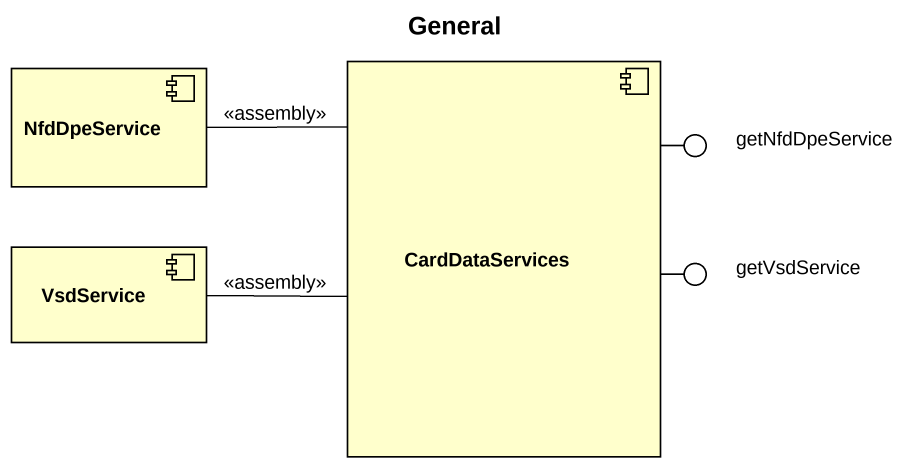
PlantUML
@startuml
title General
component NfdDpeService
component CardDataServices
() getNfdDpeService
component VsdService
() getVsdService
CardDataServices -right- getNfdDpeService
CardDataServices -right- getVsdService
CardDataServices -left- NfdDpeService : <<assembly>>
CardDataServices -left- VsdService : <<assembly>>
@enduml
